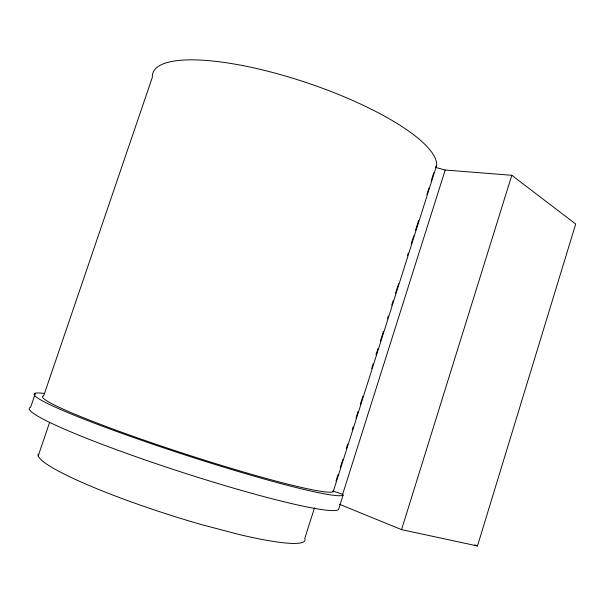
<?xml version="1.0" encoding="UTF-8"?>
<svg xmlns="http://www.w3.org/2000/svg" width="606" height="606" viewBox="0 0 606 606"><rect width="100%" height="100%" fill="white"/><g stroke="black" fill="none" stroke-linecap="round" stroke-linejoin="round"><path stroke-width="0.91" d="M339.474 504.313L401.558 529.629L477.467 545.968L575.7 224.031L511.805 175.285L445.213 170.036L435.472 167.377L436.653 165.438A149.371 39.867 18.6 0 0 294.917 78.894A149.371 39.867 18.6 0 0 152.348 77.295L43.7 395.801A153.068 10.522 18 0 0 172.505 449.819A153.068 10.522 18 0 0 333.202 491.686L436.653 165.438M401.558 529.629L511.805 175.285M35.436 393.196L30.641 407.209A162.878 13.635 18 0 0 166.817 467.294A162.878 13.635 18 0 0 338.557 509.487L343.102 495.102L342.64 494.291L445.213 170.036M314.469 507.926L304.773 538.416A140.175 17.4 17.9 0 1 238.113 534.257L201.29 524.538A140.175 17.4 17.9 0 1 38.148 454.212M335.989 481.043L337.989 474.733M340.277 467.521L342.852 459.409M346.284 448.591L347.708 444.084M352.283 429.662L353.139 426.957M356.002 417.943L358.002 411.641M360.29 404.429L362.858 396.316M371.72 368.372L373.152 363.865M376.008 354.851L378.008 348.541M380.295 341.329L383.439 331.421M387.446 318.801L388.302 316.097M391.734 305.28L393.158 300.773M395.445 293.562L398.589 283.646M407.452 255.709L408.315 253.005M411.171 243.991L413.747 235.878M415.458 230.469L418.602 220.554M426.889 194.412L428.897 188.11M431.177 180.899L433.752 172.786M38.216 455.856L49.609 422.359M342.64 494.291L332.845 490.951L333.202 491.686M474.831 544.93L477.467 545.968M343.102 495.102A162.703 11.211 18 0 1 154.469 444.751A162.703 11.211 18 0 1 44.48 393.461"/></g></svg>
